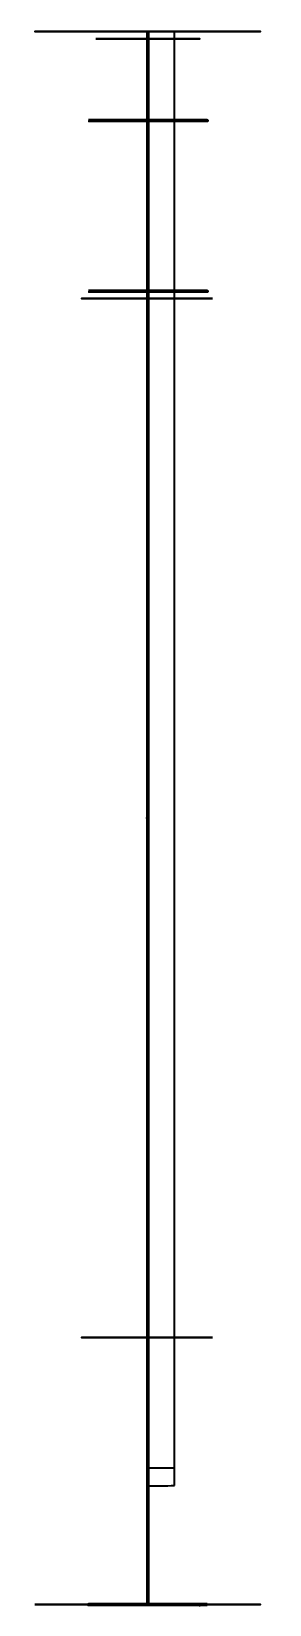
# Model space of a CAD drawing. Header units: millimetres. Extents: x -20 to 20, y -132 to 132.
import ezdxf
from ezdxf.lldxf.tags import DXFTag

# ---------------------------------------------------------------- set-up
doc = ezdxf.new("R2010")
doc.units = ezdxf.units.MM
doc.layers.add('1', color=7, linetype='Continuous', true_color=0xffffff)
doc.layers.add('61', color=7, linetype='Continuous', true_color=0xffffff)
tags = doc.linetypes.add('DASHED', pattern=[25.72, 12.86, -12.86]).pattern_tags.tags
tags[6:7] = [DXFTag(74, 4), DXFTag(75, 0), DXFTag(340, '0'), DXFTag(46, 0.0), DXFTag(50, 0.0), DXFTag(44, 0.0), DXFTag(45, 0.0)]
tags[4:5] = [DXFTag(74, 4), DXFTag(75, 0), DXFTag(340, '0'), DXFTag(46, 0.0), DXFTag(50, 0.0), DXFTag(44, 0.0), DXFTag(45, 0.0)]
tags = doc.linetypes.add('PHANTOM', pattern=[50.5, 18, -6.5, 6.5, -6.5, 6.5, -6.5]).pattern_tags.tags
tags[14:15] = [DXFTag(74, 4), DXFTag(75, 0), DXFTag(340, '0'), DXFTag(46, 0.0), DXFTag(50, 0.0), DXFTag(44, 0.0), DXFTag(45, 0.0)]
tags[12:13] = [DXFTag(74, 4), DXFTag(75, 0), DXFTag(340, '0'), DXFTag(46, 0.0), DXFTag(50, 0.0), DXFTag(44, 0.0), DXFTag(45, 0.0)]
tags[10:11] = [DXFTag(74, 4), DXFTag(75, 0), DXFTag(340, '0'), DXFTag(46, 0.0), DXFTag(50, 0.0), DXFTag(44, 0.0), DXFTag(45, 0.0)]
tags[8:9] = [DXFTag(74, 4), DXFTag(75, 0), DXFTag(340, '0'), DXFTag(46, 0.0), DXFTag(50, 0.0), DXFTag(44, 0.0), DXFTag(45, 0.0)]
tags[6:7] = [DXFTag(74, 4), DXFTag(75, 0), DXFTag(340, '0'), DXFTag(46, 0.0), DXFTag(50, 0.0), DXFTag(44, 0.0), DXFTag(45, 0.0)]
tags[4:5] = [DXFTag(74, 4), DXFTag(75, 0), DXFTag(340, '0'), DXFTag(46, 0.0), DXFTag(50, 0.0), DXFTag(44, 0.0), DXFTag(45, 0.0)]

msp = doc.modelspace()

# ---------------------------------------------------------------- linework, layer by layer
at = {"layer": '1', "color": 163, "linetype": 'Continuous', "lineweight": 70}
for p, q in [((0, -132.5, 19), (0, 132.5, 19)), ((0, 132.5, 19), (0, 132.5)), ((0, 132.5, -16), (0, -112.5, -16)), ((0, -112.5, -19), (0, 132.5, -19)), ((0, 132.5, -19), (0, 132.5, -16)), ((0, -112.5, -16), (0, -112.5, -19)), ((0, -132.5), (0, -132.5, 19))]:
    msp.add_line(p, q, dxfattribs=at)
at = {"layer": '1', "color": 163, "linetype": 'PHANTOM', "lineweight": 70}
for p, q in [((0, 132.5), (0, 0)), ((0, 0), (0, -132.5))]:
    msp.add_line(p, q, dxfattribs=at)
at = {"layer": '1', "color": 252, "linetype": 'Continuous', "lineweight": 35}
for p, q in [((0, -112.5, -19), (0, 132.5, -19)), ((0, -109.5, -16), (0, 132.5, -16)), ((0, 132.5, -19), (0, 132.5, -16)), ((4.5, 132.5, -16), (0, 132.5, -16)), ((4.5, -112.45, -18.46), (4.5, 132.5, -18.46)), ((4.5, -109.5, -16), (4.5, 132.5, -16)), ((4.5, 132.5, -18.46), (4.5, 132.5, -16)), ((4.5, -109.5, -16), (0, -109.5, -16))]:
    msp.add_line(p, q, dxfattribs=at)
at = {"layer": '1', "color": 252, "linetype": 'Continuous', "lineweight": 35, "extrusion": (0, -1, 0)}
for centre, radius in [((0, 0, -132.5), 10), ((-0.13, -0.13, -87.5), 11), ((0, 0, -88.75), 8.75), ((-0.13, -0.13, 87.5), 11)]:
    msp.add_circle(centre, radius, dxfattribs=at)
at = {"layer": '1', "color": 252, "linetype": 'Continuous', "lineweight": 35, "extrusion": (0, 1, 0)}
for centre, radius in [((0, 0, 131.25), 8.75), ((0, 0, 87.5), 10), ((0, 0, -87.5), 6.06), ((0, 0, -132.5), 19), ((0, 0, -132.5), 10)]:
    msp.add_circle(centre, radius, dxfattribs=at)
at = {"layer": '1', "color": 163, "linetype": 'DASHED', "lineweight": 70, "extrusion": (0, 1, 0)}
for centre in [(0, 0, 117.5), (0, 0, 88.75)]:
    msp.add_circle(centre, 10, dxfattribs=at)
at = {"layer": '1', "color": 163, "linetype": 'Continuous', "lineweight": 70, "extrusion": (0, -1, 0)}
msp.add_circle((0, 0, 132.5), 10, dxfattribs=at)
at = {"layer": '1', "color": 252, "linetype": 'Continuous', "lineweight": 35, "extrusion": (0, 1, 0)}
msp.add_arc((0, 0, 132.5), 19, 270, 256.2998, dxfattribs=at)
at = {"layer": '1', "color": 252, "linetype": 'Continuous', "lineweight": 35, "extrusion": (1, 0, 0)}
msp.add_arc((-109.5, -19), 3, 90, 180, dxfattribs=at)
at = {"layer": '1', "color": 252, "linetype": 'Continuous', "lineweight": 35, "extrusion": (-1, 0, 0)}
msp.add_arc((109.5, -19, -4.5), 3, 10.3811, 90, dxfattribs=at)
at = {"layer": '1', "color": 252, "linetype": 'Continuous', "lineweight": 35}
msp.add_open_spline([(0, -112.5, -19), (1.52, -112.5, -19), (3.02, -112.52, -18.82), (4.5, -112.45, -18.46)], degree=3, dxfattribs=at)
at = {"layer": '1', "color": 163, "linetype": 'Continuous', "lineweight": 70}
msp.add_point((8.75, -132.5, -0.81), dxfattribs=at)
at = {"layer": '61', "color": 23, "linetype": 'Continuous', "lineweight": 70}
msp.add_point((0, 0), dxfattribs=at)

doc.saveas('drawing.dxf')
